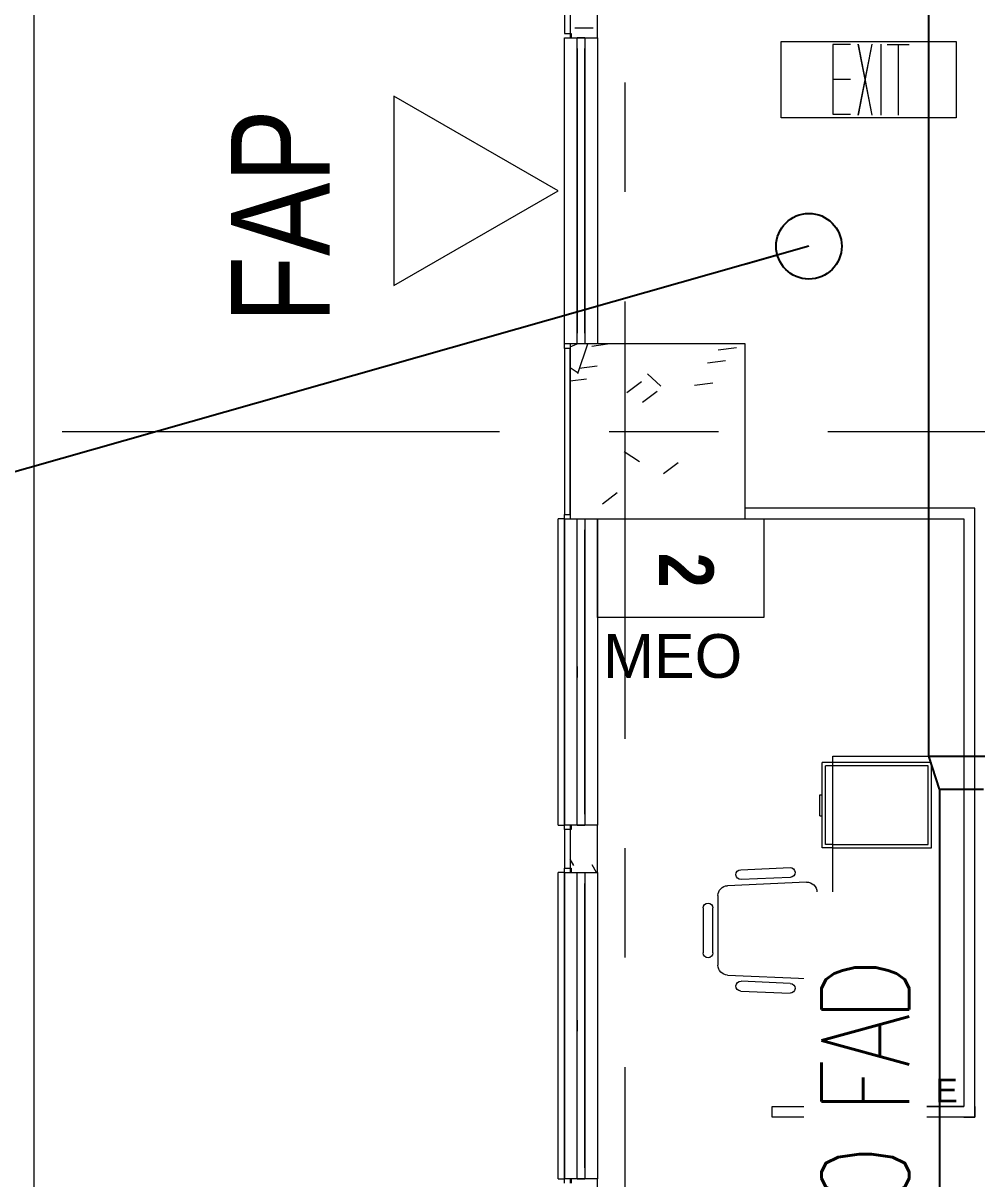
# Model space of a CAD drawing. Header units: millimetres. Extents: x 50620 to 404449, y -131543 to 97.
# Drawn here: x 346237 to 350596, y -103415 to -98131 of the extents above; entities that cross this region are included whole.
import ezdxf

# ---------------------------------------------------------------- set-up
doc = ezdxf.new("R2010")
doc.units = ezdxf.units.MM
doc.linetypes.add('IDA - Grid Line', pattern=[3500, 2000, -500, 500, -500])
for name, color, linetype, lineweight in [('1599_DB_A_BLK2_HQ_R21-2ND STOREY 20230517--$0$A-_DETA----_ED-1', 8, 'Continuous', 9), ('1599_DB_A_BLK2_HQ_R21-2ND STOREY 20230517--$0$A-_GENM----_M', 8, 'Continuous', 9), ('1599_DB_A_BLK2_HQ_R21-2ND STOREY 20230517--$0$A-_WIND----_E', 8, 'Continuous', 9), ('1599_DB_A_BLK2_HQ_R21-2ND STOREY 20230517--$0$E-_LIGT----_E', 8, 'Continuous', 9), ('1599_DB_A_BLK2_HQ_R21-2ND STOREY 20230517--$0$S-_COLN----_E', 8, 'Continuous', 9), ('1599_DB_A_BLK2_HQ_R21-3RD STOREY 230517$0$S-_COLN----_E', 8, 'Continuous', 0), ('A-_ANOT----_A-1', 8, 'Continuous', 0), ('A-_FLOR----_E', 8, 'Continuous', 9), ('A-_FURT----_E', 8, 'Continuous', 9), ('A-_WALL----_E', 8, 'Continuous', 9), ('A-_WALL----_E-1', 8, 'Continuous', 18), ('A-_WALL----_H-2', 8, 'Continuous', 9), ('A-_WALLPRTN_E', 8, 'Continuous', 9), ('A-_WIND----_E', 8, 'Continuous', 9), ('M-_ARCHI', 8, 'Continuous', 5), ('M-ACMV_FAD', 3, 'Continuous', 25), ('M-FA TEXT', 3, 'Continuous', 25), ('M_ACMV_ANNOTATION', 7, 'Continuous', 20), ('S-_COLN----_E', 8, 'Continuous', 5), ('S-_COLN----_E-1', 8, 'Continuous', 5), ('S-_COLN----_E-2', 8, 'Continuous', 5)]:
    doc.layers.add(name, color=color, linetype=linetype, lineweight=lineweight)
doc.layers.add('S-_ANOTGRID_E-1', color=9, linetype='IDA - Grid Line', lineweight=5, true_color=0x808080)
doc.styles.add('Arial', font='arial.ttf', dxfattribs={"width": 0.8, "height": 300})
doc.styles.add('Arial Narrow_B_4', font='ARIALNB.TTF', dxfattribs={"height": 500})
doc.styles.add('Arial_2', font='arial.ttf', dxfattribs={"width": 0.8, "height": 75})
doc.styles.add('Arial_3', font='arial.ttf', dxfattribs={"height": 500})
doc.styles.get("Standard").update_dxf_attribs({"font": 'arial.ttf'})
doc.dimstyles.get("Standard").update_dxf_attribs({"dimtxt": 200, "dimasz": 150, "dimexe": 0.18, "dimexo": 0.0625, "dimgap": 10, "dimtad": 1, "dimtih": 1, "dimtoh": 1, "dimdec": 0, "dimzin": 0, "dimdsep": 46, "dimtxsty": 'Standard', "dimcen": 0.09, "dimclrd": 256, "dimclre": 256, "dimclrt": 256, "dimadec": 0, "dimazin": 0, "dimtfac": 1, "dimtdec": 0, "dimtofl": 0, "dimtmove": 0, "dimatfit": 3, "dimfxl": 1, "dimtolj": 1, "dimtzin": 0, "dimarcsym": 1})

# ---------------------------------------------------------------- blocks, each defined once
blk = doc.blocks.new('IDA - Casement w Top Hung - 2 Panels - 1400L X 1800H - B2-AW01-3560558-BLK 2 2ND STOREY PLAN')
at = {"layer": 'A-_WIND----_E'}
for p, q in [((-700, 17.5), (700, 17.5)), ((-700, 17.5), (-700, -17.5)), ((-650, 17.5), (-615, 17.5)), ((-650, 17.5), (-25, 17.5)), ((-650, 17.5), (650, 17.5)), ((-650, 17.5), (650, 17.5)), ((-615, 17.5), (-35, 17.5)), ((-615, 17.5), (-60, 17.5)), ((-35, 17.5), (0, 17.5)), ((25, 17.5), (-24.9, 17.5)), ((0, 17.5), (35, 17.5)), ((25, 17.5), (650, 17.5)), ((35, 17.5), (615, 17.5)), ((60, 17.5), (615, 17.5)), ((615, 17.5), (650, 17.5)), ((700, 17.5), (700, -17.5)), ((700, -17.5), (-700, -17.5)), ((-615, -17.5), (-650, -17.5)), ((-25, -17.5), (-650, -17.5)), ((650, -17.5), (-650, -17.5)), ((-650, -17.5), (650, -17.5)), ((-35, -17.5), (-615, -17.5)), ((-60, -17.5), (-615, -17.5)), ((0, -17.5), (-35, -17.5)), ((25, -17.5), (-24.9, -17.5)), ((35, -17.5), (0, -17.5)), ((650, -17.5), (25, -17.5)), ((615, -17.5), (35, -17.5)), ((615, -17.5), (60, -17.5)), ((650, -17.5), (615, -17.5))]:
    blk.add_line(p, q, dxfattribs=at)
blk = doc.blocks.new('IDA - Casement w Top Hung - 2 Panels - 1400L X 1800H - B2-AW01-3560557-BLK 2 2ND STOREY PLAN')
at = {"layer": 'A-_WIND----_E'}
for p, q in [((-700, 17.5), (700, 17.5)), ((-700, 17.5), (-700, -17.5)), ((-615, 17.5), (-650, 17.5)), ((-650, 17.5), (-25, 17.5)), ((-650, 17.5), (650, 17.5)), ((650, 17.5), (-650, 17.5)), ((-35, 17.5), (-615, 17.5)), ((-615, 17.5), (-60, 17.5)), ((0, 17.5), (-35, 17.5)), ((-24.9, 17.5), (25, 17.5)), ((35, 17.5), (0, 17.5)), ((25, 17.5), (650, 17.5)), ((615, 17.5), (35, 17.5)), ((60, 17.5), (615, 17.5)), ((650, 17.5), (615, 17.5)), ((700, 17.5), (700, -17.5)), ((700, -17.5), (-700, -17.5)), ((-650, -17.5), (-615, -17.5)), ((-25, -17.5), (-650, -17.5)), ((650, -17.5), (-650, -17.5)), ((650, -17.5), (-650, -17.5)), ((-615, -17.5), (-35, -17.5)), ((-60, -17.5), (-615, -17.5)), ((-35, -17.5), (0, -17.5)), ((-24.9, -17.5), (25, -17.5)), ((0, -17.5), (35, -17.5)), ((650, -17.5), (25, -17.5)), ((35, -17.5), (615, -17.5)), ((615, -17.5), (60, -17.5)), ((615, -17.5), (650, -17.5))]:
    blk.add_line(p, q, dxfattribs=at)
blk = doc.blocks.new('1599_DB_A_BLK2_HQ_R21-2ND STOREY 20230517--$0$IDA - Exit Sign - IDA - Exit Sign - One Side-2587573-LINKVIEW_BLK2_2ND STOREY')
at = {"layer": '1599_DB_A_BLK2_HQ_R21-2ND STOREY 20230517--$0$A-_DETA----_ED-1', "color": 8}
for p, q in [((-163.9, -115.1), (-163.9, -432.5)), ((-83.9, -115.1), (-163.9, -115.1)), ((-48.9, -112.8), (14, -437.8)), ((14, -112.8), (-48.9, -437.8)), ((55.1, -112.8), (55.1, -437.8)), ((185.1, -115.3), (85.1, -115.3)), ((135.1, -115.3), (135.1, -437.8)), ((-83.9, -275), (-163.9, -275)), ((-163.9, -432.5), (-83.9, -432.5))]:
    blk.add_line(p, q, dxfattribs=at)
at = {"layer": '1599_DB_A_BLK2_HQ_R21-2ND STOREY 20230517--$0$E-_LIGT----_E', "color": 8}
for p, q in [((-400, -450), (-400, -100)), ((-400, -100), (400, -100)), ((400, -100), (400, -450)), ((400, -450), (-400, -450))]:
    blk.add_line(p, q, dxfattribs=at)
blk = doc.blocks.new('1599_DB_A_BLK2_HQ_R21-2ND STOREY 20230517--$0$Wall Motif - Type 1-2673879-LINKVIEW_BLK2_2ND STOREY')
at = {"layer": '1599_DB_A_BLK2_HQ_R21-2ND STOREY 20230517--$0$A-_GENM----_M'}
for p, q in [((-575, 105), (825, 105)), ((-575, 105), (-575, 75)), ((825, 75), (-575, 75)), ((825, 75), (825, 105))]:
    blk.add_line(p, q, dxfattribs=at)
blk = doc.blocks.new('1599_DB_A_BLK2_HQ_R21-2ND STOREY 20230517--$0$IDA - Casement w Top Hung - 2 Panels - 1400L X 1800H - B2-AW01-3560558-LINKVIEW_BLK2_2ND STOREY')
at = {"layer": '1599_DB_A_BLK2_HQ_R21-2ND STOREY 20230517--$0$A-_WIND----_E'}
for p, q in [((-700, 17.5), (700, 17.5)), ((-700, 17.5), (-700, -17.5)), ((700, 17.5), (700, -17.5)), ((700, -17.5), (-700, -17.5))]:
    blk.add_line(p, q, dxfattribs=at)
blk = doc.blocks.new('1599_DB_A_BLK2_HQ_R21-3RD STOREY 230517$0$training chair')
at = {"color": 0, "linetype": 'ByBlock', "lineweight": -2}
for p, q in [((14192.4, -28958.3), (14418.2, -28948.4)), ((14419.2, -28993.3), (14194.4, -29003.3)), ((14131.7, -29031.5), (14493.7, -29015.4)), ((14088.7, -29395.3), (14088.7, -29076.4)), ((14540.7, -29060.4), (14540.7, -29411.3)), ((14020.7, -29338.4), (14020.7, -29133.4)), ((14065.7, -29133.4), (14065.7, -29338.4)), ((14493.7, -29456.3), (14131.7, -29440.3)), ((14419.2, -29478.4), (14194.4, -29468.4)), ((14192.4, -29513.4), (14418.2, -29523.4))]:
    blk.add_line(p, q, dxfattribs=at)
for centre, radius, start, end in [((14418.2, -28970.9), 22.5, 272.5326, 90), ((14193.4, -28980.8), 22.5, 92.5326, 272.5326), ((14133.7, -29076.4), 45, 92.5326, 180), ((14495.7, -29060.4), 45, 0, 92.5326), ((14043.2, -29133.4), 22.5, 0, 180), ((14043.2, -29338.4), 22.5, 180, 0), ((14133.7, -29395.3), 45, 180, 267.4674), ((14495.7, -29411.3), 45, 267.4674, 360), ((14193.4, -29490.9), 22.5, 87.4674, 267.4674), ((14418.2, -29500.9), 22.5, 270, 87.4674)]:
    blk.add_arc(centre, radius, start, end, dxfattribs=at)
blk = doc.blocks.new('ARCHI 2ND_2024 09 11')
at = {"layer": '1599_DB_A_BLK2_HQ_R21-2ND STOREY 20230517--$0$S-_COLN----_E', "lineweight": 5}
h = blk.add_hatch(dxfattribs=at)
h.set_pattern_fill('FP_1', color=8, style=0, pattern_type=2)
h.set_pattern_definition([(50, (-28420.7, -3975.3), (1821.84, -159.39), [190.5, -2095.5]), (355, (-28420.7, -3975.3), (-352.43, 1910.567), [152.4, -1676.4]), (100.451, (-28268.9, -3988.6), (1469.426, 1751.166), [161.9, -1780.9]), (46.184, (-28420.7, -3467.3), (2710.79, -420.43), [285.75, -3143.25]), (96.636, (-28194.8, -3502.4), (2374.03, 2474.28), [242.85, -2671.35]), (351.184, (-28420.7, -3467.3), (2374.05, 2474.25), [228.6, -2514.6]), (21, (-28166.7, -3594.3), (1516.143, -1022.652), [190.5, -2095.5]), (326, (-28166.7, -3594.3), (618.02, 1841.88), [152.4, -1676.4]), (71.451, (-28040.4, -3679.6), (2134.17, 819.212), [161.9, -1780.9]), (37.5, (-28420.7, -3975.34), (30.886, 845.5504), [83.82, -1572.26, 83.82, -1617.98, -1682.75]), (37.5, (-28420.7, -3975.34), (30.886, 845.5504), [-3357.88, 83.82, -1598.93]), (7.5, (-28420.7, -3975.3), (668.197, 1001.806), [83.82, -886.46, 83.82, -1534.16, -641.35]), (7.5, (-28420.7, -3975.3), (668.197, 1001.806), [-2588.26, 83.82, -557.53]), (327.5, (-28987.1, -3975.34), (1355.909, -57.2896), [83.82, -551.18, 83.82, -1897.38, -2628.9]), (327.5, (-28987.1, -3975.34), (1355.909, -57.2896), [-2616.2, 83.82, -2545.08]), (317.5, (-29241.1, -3975.3), (1481.293, 254.266), [83.82, -741.68, 83.82, -1231.9, -1866.9]), (317.5, (-29241.1, -3975.3), (1481.293, 254.266), [-2141.22, 83.82, -1783.08])])
h.paths.add_polyline_path([(-36250, -72400), (-35450, -72400), (-35450, -71600), (-36250, -71600), (-36250, -72380)], flags=0)
h = blk.add_hatch(dxfattribs=at)
h.set_pattern_fill('FP_3', color=8, style=0, pattern_type=2)
h.set_pattern_definition([(6e-11, (-28420.7, -3975.34), (1016, 254), [83.82, -678.18, 83.82, -678.18, -4064]), (6e-11, (-28420.7, -3975.34), (1016, 254), [-1524, 83.82, -1440.18, 83.82, -678.18, -1778]), (6e-11, (-28420.7, -3975.34), (1016, 254), [-3810, 83.82, -424.18, 83.82, -1186.18]), (120, (-28039.7, -3848.34), (-727.97045, 752.8818), [83.82, -678.18, 83.82, -678.18, -4064]), (120, (-28039.7, -3848.34), (-727.97045, 752.8818), [-1524, 83.82, -1440.18, 83.82, -678.18, -1778]), (120, (-28039.7, -3848.34), (-727.97045, 752.8818), [-3810, 83.82, -424.18, 83.82, -1186.18]), (240, (-27912.7, -3340.34), (-288.02955, -1006.8818), [83.82, -678.18, 83.82, -678.18, -4064]), (240, (-27912.7, -3340.34), (-288.02955, -1006.8818), [-1524, 83.82, -1440.18, 83.82, -678.18, -1778]), (240, (-27912.7, -3340.34), (-288.02955, -1006.8818), [-3810, 83.82, -424.18, 83.82, -1186.18])])
h.paths.add_polyline_path([(-36217.7, -74016.7), (-36125, -74016.7), (-36125, -73800), (-36245, -73800), (-36245, -73820), (-36250, -73820), (-36250, -73996.7), (-36245, -73996.7), (-36245, -74016.7), (-36234.8, -74016.7)], flags=0)
at = {"layer": 'A-_WALL----_H-2', "lineweight": 5}
h = blk.add_hatch(dxfattribs=at)
h.set_pattern_fill('FP_3', color=256, style=0, pattern_type=2)
h.set_pattern_definition([(360, (102886.37, 38752.37), (1016, 254), [83.82, -678.18, 83.82, -678.18, -4064]), (360, (102886.37, 38752.37), (1016, 254), [-1524, 83.82, -1440.18, 83.82, -678.18, -1778]), (360, (102886.37, 38752.37), (1016, 254), [-3810, 83.82, -424.18, 83.82, -1186.18]), (120, (103267.37, 38879.37), (-727.97045, 752.8818), [83.82, -678.18, 83.82, -678.18, -4064]), (120, (103267.37, 38879.37), (-727.97045, 752.8818), [-1524, 83.82, -1440.18, 83.82, -678.18, -1778]), (120, (103267.37, 38879.37), (-727.97045, 752.8818), [-3810, 83.82, -424.18, 83.82, -1186.18]), (240, (103394.37, 39387.37), (-288.02955, -1006.8818), [83.82, -678.18, 83.82, -678.18, -4064]), (240, (103394.37, 39387.37), (-288.02955, -1006.8818), [-1524, 83.82, -1440.18, 83.82, -678.18, -1778]), (240, (103394.37, 39387.37), (-288.02955, -1006.8818), [-3810, 83.82, -424.18, 83.82, -1186.18])])
h.paths.add_polyline_path([(-36125, -77250), (-36125, -77033.3), (-36245, -77034.1), (-36245, -77053.3), (-36250, -77053.3), (-36250, -77230), (-36245, -77230.7), (-36245, -77250), (-36182.7, -77250)])
h.paths.add_polyline_path([(-36217.5, -75633.3), (-36125, -75633.3), (-36125, -75416.7), (-36245, -75418), (-36245, -75436.7), (-36250, -75436.7), (-36250, -75613.3), (-36245, -75614.6), (-36245, -75633.3), (-36217.7, -75633.3)])
h.paths.add_polyline_path([(-36245, -74016.7), (-36125, -74016.7), (-36125, -73800), (-36245, -73801.9), (-36245, -73820), (-36250, -73820), (-36250, -73996.7), (-36245, -73998.5)])
h.paths.add_polyline_path([(-36245, -70200), (-36125, -70200), (-36125, -69933.3), (-36245, -69933.3), (-36245, -69953.3), (-36250, -69953.3), (-36250, -70180), (-36245, -70180), (-36245, -70194.9)])
h.paths.add_polyline_path([(-36217.7, -68533.3), (-36125, -68533.3), (-36125, -68266.7), (-36245, -68266.7), (-36245, -68286.7), (-36250, -68286.7), (-36250, -68513.3), (-36245, -68513.3), (-36245, -68533.3)])
h.paths.add_polyline_path([(-36182.7, -66866.7), (-36125, -66866.7), (-36125, -66600), (-36245, -66600), (-36245, -66620), (-36250, -66620.8), (-36250, -66846.7), (-36245, -66846.7), (-36245, -66866.7), (-36217.5, -66866.7)])
h.paths.add_polyline_path([(-36245, -63000), (-36125, -63000), (-36125, -62733.3), (-36245, -62733.3), (-36245, -62753.3), (-36250, -62754.2), (-36250, -62980), (-36245, -62980), (-36245, -62999.3)])
h.paths.add_polyline_path([(-36182.7, -61333.3), (-36125, -61333.3), (-36125, -61066.7), (-36245, -61066.7), (-36245, -61086.7), (-36250, -61087.5), (-36250, -61313.3), (-36245, -61313.3), (-36245, -61333.3), (-36217.5, -61333.3)])
h.paths.add_polyline_path([(-36245, -59666.7), (-36125, -59666.7), (-36125, -59400), (-36245, -59400.5), (-36245, -59420), (-36250, -59420.8), (-36250, -59646.7), (-36245, -59647.1)])
at = {"layer": 'S-_COLN----_E-2', "lineweight": 5}
h = blk.add_hatch(dxfattribs=at)
h.set_pattern_fill('FP_40', color=256, style=0, pattern_type=2)
h.set_pattern_definition([(50, (102886.4, 38752.4), (1821.841, -159.39), [190.5, -2095.5]), (355, (102886.4, 38752.4), (-352.428, 1910.567), [152.4, -1676.4]), (100.451, (103038.2, 38739.1), (1469.426, 1751.166), [161.9, -1780.901]), (46.184, (102886.4, 39260.4), (2710.79, -420.428), [285.75, -3143.25]), (96.636, (103112.3, 39225.3), (2374.026, 2474.276), [242.85, -2671.35]), (351.184, (102886.4, 39260.4), (2374.05, 2474.253), [228.6, -2514.6]), (21, (103140.4, 39133.4), (1516.143, -1022.652), [190.5, -2095.5]), (326, (103140.4, 39133.4), (618.02, 1841.88), [152.4, -1676.4]), (71.451, (103266.7, 39048.2), (2134.171, 819.212), [161.9, -1780.901]), (37.5, (102886.4, 38752.4), (30.886, 845.5504), [83.82, -1572.26, 83.82, -1617.98, -1682.75]), (37.5, (102886.4, 38752.4), (30.886, 845.5504), [-3357.88, 83.82, -1598.93]), (7.5, (102886.4, 38752.4), (668.1966, 1001.8057), [83.82, -886.46, 83.82, -1534.16, -641.35]), (7.5, (102886.4, 38752.4), (668.1966, 1001.8057), [-2588.26, 83.82, -557.53]), (327.5, (102319.95, 38752.4), (1355.9093, -57.2896), [83.82, -551.18, 83.82, -1897.38, -2628.9]), (327.5, (102319.95, 38752.4), (1355.9093, -57.2896), [-2616.2, 83.82, -2545.08]), (317.5, (102066, 38752.4), (1481.293, 254.266), [83.82, -741.68, 83.82, -1231.9, -1866.9]), (317.5, (102066, 38752.4), (1481.293, 254.266), [-2141.22, 83.82, -1783.08])])
h.paths.add_polyline_path([(-35450, -72400), (-35450, -71600), (-36250, -71600), (-36250, -72400), (-36125, -72400)])
at = {"color": 8, "lineweight": 5}
for p, q in [((-35098.5, -73903.4), (-35098.5, -73513.4)), ((-35098.5, -73903.4), (-35098.5, -73513.4)), ((-34599.1, -73513.4), (-35098.5, -73513.4)), ((-35083.5, -73888.4), (-35083.5, -73528.4)), ((-34614.1, -73528.4), (-35083.5, -73528.4)), ((-34614.1, -73888.4), (-34614.1, -73528.4)), ((-34599.1, -73903.4), (-34599.1, -73513.4)), ((-35109.5, -73660.4), (-35098.5, -73660.4)), ((-35109.5, -73756.3), (-35109.5, -73660.4)), ((-35109.5, -73756.3), (-35098.5, -73756.3)), ((-35048.6, -73903.4), (-35098.5, -73903.4)), ((-35048.6, -73888.4), (-35083.5, -73888.4)), ((-35048.6, -73888.4), (-34614.1, -73888.4)), ((-35048.6, -73903.4), (-34599.1, -73903.4)), ((-35326.1, -75135), (-35326.1, -75085)), ((-35326.1, -75085), (-34450, -75085)), ((-34400, -75085), (-34400, -75135)), ((-34400, -75135), (-35326.1, -75135)), ((-34450, -75135), (-34400, -75135))]:
    blk.add_line(p, q, dxfattribs=at)
at = {"layer": '1599_DB_A_BLK2_HQ_R21-2ND STOREY 20230517--$0$A-_DETA----_ED-1', "color": 8, "lineweight": 5}
for p, q in [((-35049.3, -70231.7), (-35049.3, -70549.2)), ((-34969.3, -70231.7), (-35049.3, -70231.7)), ((-34934.3, -70229.4), (-34871.4, -70554.4)), ((-34871.4, -70229.4), (-34934.3, -70554.4)), ((-34830.4, -70229.4), (-34830.4, -70554.4)), ((-34700.4, -70232), (-34800.4, -70232)), ((-34750.4, -70232), (-34750.4, -70554.4)), ((-34969.3, -70391.7), (-35049.3, -70391.7)), ((-35049.3, -70549.2), (-34969.3, -70549.2))]:
    blk.add_line(p, q, dxfattribs=at)
at = {"layer": '1599_DB_A_BLK2_HQ_R21-2ND STOREY 20230517--$0$A-_GENM----_M', "color": 8, "lineweight": 5}
for p, q in [((-36305, -73800), (-36305, -72400)), ((-36275, -72400), (-36305, -72400)), ((-36275, -72400), (-36275, -73800)), ((-36305, -73800), (-36275, -73800)), ((-36305, -75416.7), (-36305, -74016.7)), ((-36275, -74016.7), (-36305, -74016.7)), ((-36275, -74016.7), (-36275, -75416.7)), ((-36305, -75416.7), (-36275, -75416.7))]:
    blk.add_line(p, q, dxfattribs=at)
at = {"layer": '1599_DB_A_BLK2_HQ_R21-2ND STOREY 20230517--$0$A-_WIND----_E', "color": 8, "lineweight": 5}
for p, q in [((-36217.7, -72400), (-36182.7, -72400)), ((-36217.7, -73800), (-36217.7, -72400)), ((-36182.7, -72400), (-36182.7, -73800)), ((-36217.7, -73800), (-36182.7, -73800)), ((-36217.7, -74016.7), (-36182.7, -74016.7)), ((-36217.7, -75416.7), (-36217.7, -74016.7)), ((-36182.7, -74016.7), (-36182.7, -75416.7)), ((-36217.7, -75416.7), (-36182.7, -75416.7))]:
    blk.add_line(p, q, dxfattribs=at)
at = {"layer": '1599_DB_A_BLK2_HQ_R21-2ND STOREY 20230517--$0$E-_LIGT----_E', "color": 8, "lineweight": 5}
for p, q in [((-35285.5, -70566.7), (-35285.5, -70216.7)), ((-35285.5, -70216.7), (-34485.5, -70216.7)), ((-34485.5, -70216.7), (-34485.5, -70566.7)), ((-34485.5, -70566.7), (-35285.5, -70566.7))]:
    blk.add_line(p, q, dxfattribs=at)
at = {"layer": '1599_DB_A_BLK2_HQ_R21-2ND STOREY 20230517--$0$S-_COLN----_E', "color": 8, "lineweight": 5}
for p, q in [((-36125, -70200), (-36125, -69933.3)), ((-36125, -70200), (-36125, -69933.3)), ((-36275, -69953.3), (-36275, -70180)), ((-36275, -69953.3), (-36275, -70180)), ((-36250, -69953.3), (-36250, -70180)), ((-36250, -69953.3), (-36250, -70180)), ((-36275, -71620), (-36275, -71600)), ((-35450, -71600), (-36275, -71600)), ((-36275, -71620), (-36275, -71600)), ((-35450, -71600), (-36275, -71600)), ((-36250, -71620), (-36275, -71620)), ((-36275, -71620), (-36275, -72380)), ((-36250, -71620), (-36275, -71620)), ((-36275, -71620), (-36275, -72380)), ((-36250, -71600), (-36250, -71620)), ((-36250, -71600), (-36250, -71620)), ((-36250, -72380), (-36250, -71620)), ((-36250, -71620), (-36250, -72380)), ((-36250, -72380), (-36250, -71620)), ((-36250, -71620), (-36250, -72380)), ((-35450, -72400), (-35450, -71600)), ((-35450, -72400), (-35450, -71600)), ((-36275, -72380), (-36250, -72380)), ((-36275, -72400), (-36275, -72380)), ((-36275, -72380), (-36250, -72380)), ((-36275, -72400), (-36275, -72380)), ((-36250, -72380), (-36250, -72400)), ((-36250, -72380), (-36250, -72400)), ((-36275, -73800), (-36275, -72400)), ((-36275, -72400), (-36250, -72400)), ((-36275, -73800), (-36275, -72400)), ((-36275, -72400), (-36250, -72400)), ((-36250, -72400), (-36217.7, -72400)), ((-36250, -72400), (-36217.7, -72400)), ((-36182.7, -72400), (-35450, -72400)), ((-36182.7, -72400), (-35450, -72400)), ((-36125, -72400), (-36125, -73800)), ((-36125, -72400), (-36125, -73800)), ((-36245, -73800), (-36275, -73800)), ((-36275, -73820), (-36275, -73800)), ((-36245, -73800), (-36275, -73800)), ((-36275, -73820), (-36275, -73800)), ((-36250, -73800), (-36250, -73820)), ((-36250, -73800), (-36250, -73820)), ((-36245, -73800), (-36245, -73820)), ((-36217.7, -73800), (-36245, -73800)), ((-36245, -73800), (-36245, -73820)), ((-36217.7, -73800), (-36245, -73800)), ((-36125, -73800), (-36182.7, -73800)), ((-36125, -73800), (-36182.7, -73800)), ((-36125, -74016.7), (-36125, -73800)), ((-36125, -74016.7), (-36125, -73800)), ((-36275, -73820), (-36275, -73996.7)), ((-36245, -73820), (-36275, -73820)), ((-36275, -73820), (-36275, -73996.7)), ((-36245, -73820), (-36275, -73820)), ((-36250, -73820), (-36250, -73996.7)), ((-36250, -73820), (-36250, -73996.7)), ((-36275, -73996.7), (-36245, -73996.7)), ((-36275, -74016.7), (-36275, -73996.7)), ((-36275, -73996.7), (-36245, -73996.7)), ((-36275, -74016.7), (-36275, -73996.7)), ((-36275, -75416.7), (-36275, -74016.7)), ((-36275, -74016.7), (-36245, -74016.7)), ((-36275, -75416.7), (-36275, -74016.7)), ((-36275, -74016.7), (-36245, -74016.7)), ((-36250, -73996.7), (-36250, -74016.7)), ((-36250, -73996.7), (-36250, -74016.7)), ((-36245, -73996.7), (-36245, -74016.7)), ((-36245, -73996.7), (-36245, -74016.7)), ((-36245, -74016.7), (-36217.7, -74016.7)), ((-36245, -74016.7), (-36217.7, -74016.7)), ((-36182.7, -74016.7), (-36125, -74016.7)), ((-36182.7, -74016.7), (-36125, -74016.7)), ((-36125, -74016.7), (-36125, -75416.7)), ((-36125, -74016.7), (-36125, -75416.7)), ((-36245, -75416.7), (-36275, -75416.7)), ((-36275, -75436.7), (-36275, -75416.7)), ((-36245, -75416.7), (-36275, -75416.7)), ((-36275, -75436.7), (-36275, -75416.7)), ((-36250, -75416.7), (-36250, -75436.7)), ((-36250, -75416.7), (-36250, -75436.7)), ((-36245, -75416.7), (-36245, -75436.7)), ((-36217.7, -75416.7), (-36245, -75416.7)), ((-36245, -75416.7), (-36245, -75436.7)), ((-36217.7, -75416.7), (-36245, -75416.7)), ((-36125, -75416.7), (-36182.7, -75416.7)), ((-36125, -75416.7), (-36182.7, -75416.7)), ((-36125, -75633.3), (-36125, -75416.7))]:
    blk.add_line(p, q, dxfattribs=at)
at = {"layer": '1599_DB_A_BLK2_HQ_R21-2ND STOREY 20230517--$0$S-_COLN----_E', "color": 8, "linetype": 'Continuous', "lineweight": 5}
for p, q in [((-35573.3, -71627), (-35490.2, -71616.1)), ((-36209.2, -71710.7), (-36126.1, -71699.8)), ((-36003.5, -72092.2), (-35932.8, -72137.3)), ((-36102.1, -72330.1), (-36035.6, -72279.1)), ((-36233.8, -73983.8), (-36250, -73955.7))]:
    blk.add_line(p, q, dxfattribs=at)
at = {"layer": '1599_DB_A_BLK2_HQ_R21-3RD STOREY 230517$0$S-_COLN----_E', "color": 8, "lineweight": 5}
blk.add_lwpolyline([(-35050, -73485), (-34450, -73485), (-34450, -75085), (-35050, -75085), (-35050, -74485), (-35050, -74485)], close=True, dxfattribs=at)
at = {"layer": 'A-_ANOT----_A-1', "lineweight": 5}
for p, q in [((-36305, -70900), (-37055, -70467)), ((-37055, -70467), (-37055, -71333)), ((-37055, -71333), (-36305, -70900))]:
    blk.add_line(p, q, dxfattribs=at)
at = {"layer": 'A-_FLOR----_E', "lineweight": 5}
for p, q in [((-36250, -69953.3), (-36250, -70180)), ((-36250, -70180), (-36250, -70200)), ((-36250, -71600), (-36250, -72400)), ((-36250, -73800), (-36250, -73820)), ((-36250, -73820), (-36250, -73996.7)), ((-36250, -73996.7), (-36250, -74016.7)), ((-36250, -75416.7), (-36250, -75436.7))]:
    blk.add_line(p, q, dxfattribs=at)
at = {"layer": 'A-_FLOR----_E', "color": 8, "lineweight": 5}
for p, q in [((-36250, -69953.3), (-36250, -70180)), ((-36250, -70180), (-36250, -70200)), ((-36250, -71600), (-36250, -72400)), ((-36250, -73800), (-36250, -73820)), ((-36250, -73820), (-36250, -73996.7)), ((-36250, -73996.7), (-36250, -74016.7)), ((-36250, -75416.7), (-36250, -75436.7))]:
    blk.add_line(p, q, dxfattribs=at)
at = {"layer": 'A-_FURT----_E', "color": 8, "lineweight": 5}
blk.add_lwpolyline([(-36124.8, -72850), (-36124.8, -72400), (-35364.8, -72400), (-35364.8, -72850)], close=True, dxfattribs=at)
at = {"layer": 'A-_WALL----_E', "color": 8, "lineweight": 5}
for p, q in [((-38700, -79107.4), (-38700, -64226.7)), ((-36250, -69953.3), (-36250, -70180)), ((-36275, -70200), (-36245, -70200)), ((-36275, -71600), (-36275, -70200)), ((-36245, -70200), (-36125, -70200)), ((-36125, -70200), (-36125, -71600)), ((-36125, -71600), (-36275, -71600)), ((-36250, -72380), (-36250, -71620)), ((-36275, -72400), (-36125, -72400)), ((-36275, -73800), (-36275, -72400)), ((-36125, -72400), (-36125, -73800)), ((-36245, -73800), (-36275, -73800)), ((-36125, -73800), (-36245, -73800)), ((-36250, -73820), (-36250, -73996.7)), ((-36275, -74016.7), (-36245, -74016.7)), ((-36275, -75416.7), (-36275, -74016.7)), ((-36245, -74016.7), (-36125, -74016.7)), ((-36125, -74016.7), (-36125, -75416.7)), ((-36245, -75416.7), (-36275, -75416.7)), ((-36125, -75416.7), (-36245, -75416.7))]:
    blk.add_line(p, q, dxfattribs=at)
at = {"layer": 'A-_WALL----_E', "lineweight": 5}
for p, q in [((-36250, -69953.3), (-36250, -70180)), ((-36275, -70200), (-36245, -70200)), ((-36275, -71600), (-36275, -70200)), ((-36245, -70200), (-36125, -70200)), ((-36125, -70200), (-36125, -71600)), ((-36125, -71600), (-36275, -71600)), ((-36250, -72380), (-36250, -71620)), ((-36275, -72400), (-36125, -72400)), ((-36275, -73800), (-36275, -72400)), ((-36125, -72400), (-36125, -73800)), ((-36245, -73800), (-36275, -73800)), ((-36125, -73800), (-36245, -73800)), ((-36250, -73820), (-36250, -73996.7)), ((-36275, -74016.7), (-36245, -74016.7)), ((-36275, -75416.7), (-36275, -74016.7)), ((-36245, -74016.7), (-36125, -74016.7)), ((-36125, -74016.7), (-36125, -75416.7)), ((-36245, -75416.7), (-36275, -75416.7)), ((-36125, -75416.7), (-36245, -75416.7))]:
    blk.add_line(p, q, dxfattribs=at)
at = {"layer": 'A-_WALL----_E-1', "lineweight": 5}
for p, q in [((-36125, -70200), (-36125, -69933.3)), ((-36275, -69953.3), (-36275, -70180)), ((-36275, -70180), (-36245, -70180)), ((-36245, -70180), (-36245, -70200)), ((-36245, -70200), (-36125, -70200)), ((-36275, -71620), (-36275, -72380)), ((-36250, -71620), (-36275, -71620)), ((-36275, -72380), (-36250, -72380)), ((-36125, -73800), (-36245, -73800)), ((-36245, -73800), (-36245, -73820)), ((-36125, -74016.7), (-36125, -73800)), ((-36245, -73820), (-36275, -73820)), ((-36275, -73820), (-36275, -73996.7)), ((-36275, -73996.7), (-36245, -73996.7)), ((-36245, -73996.7), (-36245, -74016.7)), ((-36245, -74016.7), (-36125, -74016.7)), ((-36125, -75416.7), (-36245, -75416.7)), ((-36245, -75416.7), (-36245, -75436.7)), ((-36125, -75633.3), (-36125, -75416.7))]:
    blk.add_line(p, q, dxfattribs=at)
at = {"layer": 'A-_WALL----_E-1', "color": 8, "lineweight": 5}
for p, q in [((-36125, -70200), (-36125, -69933.3)), ((-36275, -69953.3), (-36275, -70180)), ((-36275, -70180), (-36245, -70180)), ((-36245, -70180), (-36245, -70200)), ((-36245, -70200), (-36125, -70200)), ((-36275, -71620), (-36275, -72380)), ((-36250, -71620), (-36275, -71620)), ((-36275, -72380), (-36250, -72380)), ((-36125, -73800), (-36245, -73800)), ((-36245, -73800), (-36245, -73820)), ((-36125, -74016.7), (-36125, -73800)), ((-36245, -73820), (-36275, -73820)), ((-36275, -73820), (-36275, -73996.7)), ((-36275, -73996.7), (-36245, -73996.7)), ((-36245, -73996.7), (-36245, -74016.7)), ((-36245, -74016.7), (-36125, -74016.7)), ((-36125, -75416.7), (-36245, -75416.7)), ((-36245, -75416.7), (-36245, -75436.7)), ((-36125, -75633.3), (-36125, -75416.7))]:
    blk.add_line(p, q, dxfattribs=at)
at = {"layer": 'A-_WALLPRTN_E', "color": 8, "lineweight": 5}
for p, q in [((-34400, -72350), (-35450, -72350)), ((-34400, -75135), (-34400, -72350)), ((-35450, -72400), (-34450, -72400)), ((-34450, -72400), (-34450, -75085))]:
    blk.add_line(p, q, dxfattribs=at)
at = {"layer": 'A-_WIND----_E', "color": 8, "lineweight": 5}
for p, q in [((-36182.7, -70200), (-36217.7, -70200)), ((-36217.7, -71600), (-36217.7, -70200)), ((-36182.7, -70200), (-36182.7, -71600)), ((-36217.7, -70250), (-36217.7, -70285)), ((-36217.7, -70875), (-36217.7, -70250)), ((-36217.7, -71550), (-36217.7, -70250)), ((-36217.7, -71550), (-36217.7, -70250)), ((-36182.7, -70285), (-36182.7, -70250)), ((-36182.7, -70250), (-36182.7, -70875)), ((-36182.7, -70250), (-36182.7, -71550)), ((-36182.7, -71550), (-36182.7, -70250)), ((-36217.7, -70285), (-36217.7, -70865)), ((-36217.7, -70840), (-36217.7, -70285)), ((-36182.7, -70865), (-36182.7, -70285)), ((-36182.7, -70285), (-36182.7, -70840)), ((-36217.7, -70865), (-36217.7, -70900)), ((-36217.7, -70875.1), (-36217.7, -70925)), ((-36217.7, -70900), (-36217.7, -70935)), ((-36182.7, -70900), (-36182.7, -70865)), ((-36182.7, -70875.1), (-36182.7, -70925)), ((-36182.7, -70935), (-36182.7, -70900)), ((-36217.7, -71550), (-36217.7, -70925)), ((-36217.7, -70935), (-36217.7, -71515)), ((-36182.7, -70925), (-36182.7, -71550)), ((-36182.7, -71515), (-36182.7, -70935)), ((-36217.7, -71515), (-36217.7, -70960)), ((-36182.7, -70960), (-36182.7, -71515)), ((-36217.7, -71515), (-36217.7, -71550)), ((-36182.7, -71550), (-36182.7, -71515)), ((-36182.7, -71600), (-36217.7, -71600)), ((-36217.7, -72400), (-36182.7, -72400)), ((-36217.7, -73800), (-36217.7, -72400)), ((-36182.7, -72400), (-36182.7, -73800)), ((-36217.7, -72485), (-36217.7, -72450)), ((-36217.7, -73075), (-36217.7, -72450)), ((-36217.7, -73750), (-36217.7, -72450)), ((-36217.7, -73750), (-36217.7, -72450)), ((-36217.7, -73065), (-36217.7, -72485)), ((-36217.7, -73040), (-36217.7, -72485)), ((-36182.7, -72450), (-36182.7, -72485)), ((-36182.7, -72450), (-36182.7, -73075)), ((-36182.7, -72450), (-36182.7, -73750)), ((-36182.7, -73750), (-36182.7, -72450)), ((-36182.7, -72485), (-36182.7, -73065)), ((-36182.7, -72485), (-36182.7, -73040)), ((-36217.7, -73100), (-36217.7, -73065)), ((-36182.7, -73065), (-36182.7, -73100)), ((-36217.7, -73075), (-36217.7, -73124.9)), ((-36217.7, -73135), (-36217.7, -73100)), ((-36182.7, -73075), (-36182.7, -73124.9)), ((-36182.7, -73100), (-36182.7, -73135)), ((-36217.7, -73750), (-36217.7, -73125)), ((-36217.7, -73715), (-36217.7, -73135)), ((-36217.7, -73715), (-36217.7, -73160)), ((-36182.7, -73125), (-36182.7, -73750)), ((-36182.7, -73135), (-36182.7, -73715)), ((-36182.7, -73160), (-36182.7, -73715)), ((-36217.7, -73750), (-36217.7, -73715)), ((-36182.7, -73715), (-36182.7, -73750)), ((-36217.7, -73800), (-36182.7, -73800)), ((-36217.7, -74016.7), (-36182.7, -74016.7)), ((-36217.7, -75416.7), (-36217.7, -74016.7)), ((-36182.7, -74016.7), (-36182.7, -75416.7)), ((-36217.7, -74101.7), (-36217.7, -74066.7)), ((-36217.7, -74691.7), (-36217.7, -74066.7)), ((-36217.7, -75366.7), (-36217.7, -74066.7)), ((-36217.7, -75366.7), (-36217.7, -74066.7)), ((-36182.7, -74066.7), (-36182.7, -74101.7)), ((-36182.7, -74066.7), (-36182.7, -74691.7)), ((-36182.7, -74066.7), (-36182.7, -75366.7)), ((-36182.7, -75366.7), (-36182.7, -74066.7)), ((-36217.7, -74681.7), (-36217.7, -74101.7)), ((-36217.7, -74656.7), (-36217.7, -74101.7)), ((-36182.7, -74101.7), (-36182.7, -74681.7)), ((-36182.7, -74101.7), (-36182.7, -74656.7)), ((-36217.7, -74716.7), (-36217.7, -74681.7)), ((-36217.7, -74691.7), (-36217.7, -74741.6)), ((-36182.7, -74681.7), (-36182.7, -74716.7)), ((-36182.7, -74691.7), (-36182.7, -74741.6)), ((-36217.7, -74751.7), (-36217.7, -74716.7)), ((-36217.7, -75366.7), (-36217.7, -74741.7)), ((-36217.7, -75331.7), (-36217.7, -74751.7)), ((-36182.7, -74716.7), (-36182.7, -74751.7)), ((-36182.7, -74741.7), (-36182.7, -75366.7)), ((-36182.7, -74751.7), (-36182.7, -75331.7)), ((-36217.7, -75331.7), (-36217.7, -74776.7)), ((-36182.7, -74776.7), (-36182.7, -75331.7)), ((-36217.7, -75366.7), (-36217.7, -75331.7)), ((-36182.7, -75331.7), (-36182.7, -75366.7)), ((-36217.7, -75416.7), (-36182.7, -75416.7))]:
    blk.add_line(p, q, dxfattribs=at)
at = {"layer": 'S-_ANOTGRID_E-1', "color": 8, "lineweight": 5}
for p, q in [((-36000, 26594.8), (-36000, -83806.9)), ((-38572.1, -72000), (17962.1, -72000))]:
    blk.add_line(p, q, dxfattribs=at)
at = {"layer": 'S-_COLN----_E', "lineweight": 5}
blk.add_line((-36250, -71620), (-36250, -72380), dxfattribs=at)
at = {"layer": 'S-_COLN----_E', "color": 8, "lineweight": 5}
blk.add_line((-36250, -71620), (-36250, -72380), dxfattribs=at)
at = {"layer": 'S-_COLN----_E-1', "lineweight": 5}
for p, q in [((-35450, -71600), (-36250, -71600)), ((-36250, -71600), (-36250, -71620)), ((-35450, -72400), (-35450, -71600)), ((-36250, -72380), (-36250, -72400)), ((-36250, -72400), (-35450, -72400))]:
    blk.add_line(p, q, dxfattribs=at)
at = {"layer": 'S-_COLN----_E-1', "color": 8, "lineweight": 5}
for p, q in [((-35450, -71600), (-36250, -71600)), ((-36250, -71600), (-36250, -71620)), ((-35450, -72400), (-35450, -71600)), ((-36250, -72380), (-36250, -72400)), ((-36250, -72400), (-35450, -72400))]:
    blk.add_line(p, q, dxfattribs=at)
at = {"layer": 'S-_COLN----_E-2', "color": 8, "linetype": 'Continuous', "lineweight": 5}
for p, q in [((-35896.6, -71736.6), (-35834.8, -71793.3)), ((-35680.9, -71787.8), (-35597.8, -71776.9)), ((-35919.2, -71866.2), (-35852.7, -71815.1))]:
    blk.add_line(p, q, dxfattribs=at)
at = {"layer": '1599_DB_A_BLK2_HQ_R21-2ND STOREY 20230517--$0$S-_COLN----_E', "color": 8, "lineweight": 5}
blk.add_blockref('1599_DB_A_BLK2_HQ_R21-2ND STOREY 20230517--$0$IDA - Exit Sign - IDA - Exit Sign - One Side-2587573-LINKVIEW_BLK2_2ND STOREY', (-34885.5, -70116.7), dxfattribs=at)
at = {"layer": '1599_DB_A_BLK2_HQ_R21-2ND STOREY 20230517--$0$S-_COLN----_E', "color": 8, "lineweight": 5, "rotation": 90.0000000000586}
for name, p in [('1599_DB_A_BLK2_HQ_R21-2ND STOREY 20230517--$0$Wall Motif - Type 1-2673879-LINKVIEW_BLK2_2ND STOREY', (-36200, -73225)), ('1599_DB_A_BLK2_HQ_R21-2ND STOREY 20230517--$0$IDA - Casement w Top Hung - 2 Panels - 1400L X 1800H - B2-AW01-3560558-LINKVIEW_BLK2_2ND STOREY', (-36200.2, -73100)), ('1599_DB_A_BLK2_HQ_R21-2ND STOREY 20230517--$0$Wall Motif - Type 1-2673879-LINKVIEW_BLK2_2ND STOREY', (-36200, -74841.7)), ('1599_DB_A_BLK2_HQ_R21-2ND STOREY 20230517--$0$IDA - Casement w Top Hung - 2 Panels - 1400L X 1800H - B2-AW01-3560558-LINKVIEW_BLK2_2ND STOREY', (-36200.2, -74716.7))]:
    blk.add_blockref(name, p, dxfattribs=at)
at = {"layer": '1599_DB_A_BLK2_HQ_R21-3RD STOREY 230517$0$S-_COLN----_E', "color": 8, "lineweight": 5, "xscale": -1, "rotation": 180}
blk.add_blockref('1599_DB_A_BLK2_HQ_R21-3RD STOREY 230517$0$training chair', (-49662.9, -103516.6), dxfattribs=at)
at = {"layer": 'A-_WIND----_E', "lineweight": 5}
for name, p, rotation in [('IDA - Casement w Top Hung - 2 Panels - 1400L X 1800H - B2-AW01-3560557-BLK 2 2ND STOREY PLAN', (-36200.2, -70900), 270), ('IDA - Casement w Top Hung - 2 Panels - 1400L X 1800H - B2-AW01-3560558-BLK 2 2ND STOREY PLAN', (-36200.2, -73100), 89.99999999999997), ('IDA - Casement w Top Hung - 2 Panels - 1400L X 1800H - B2-AW01-3560558-BLK 2 2ND STOREY PLAN', (-36200.2, -74716.7), 89.99999999999997)]:
    blk.add_blockref(name, p, dxfattribs=dict(at, rotation=rotation))
at = {"color": 8, "lineweight": 5, "style": 'Arial_3'}
blk.add_text('MEO', height=200, dxfattribs=at).set_placement((-36099.8, -73126.3))
at = {"layer": 'A-_ANOT----_A-1', "lineweight": 5, "insert": (-37799.6, -71505), "char_height": 450, "width": 1463.08, "attachment_point": 1, "rotation": 90, "style": 'Arial_2'}
blk.add_mtext('FAP', dxfattribs=at)
at = {"layer": 'A-_FURT----_E', "color": 8, "lineweight": 5, "insert": (-35594.1, -72554.4), "char_height": 250, "width": 196.413, "attachment_point": 1, "rotation": 270, "style": 'Arial Narrow_B_4'}
blk.add_mtext('2', dxfattribs=at)
at = {"layer": 'A-_WALLPRTN_E', "color": 8, "lineweight": 5, "insert": (-34478.5, -74957.9), "char_height": 108.74, "attachment_point": 3, "style": 'Arial_3'}
blk.add_mtext_dynamic_manual_height_columns('TYPE E', width=708.533, gutter_width=0.483, heights=[0], dxfattribs=at)

msp = doc.modelspace()

# ---------------------------------------------------------------- block references
at = {"layer": 'M-_ARCHI', "lineweight": 5, "extrusion": (0.000419962, 1.0854e-05, 1), "rotation": 359.9999887056363}
msp.add_blockref('ARCHI 2ND_2024 09 11', (384987.1, -27998.1, 422.1), dxfattribs=at)

# ---------------------------------------------------------------- next in the draw order: linework, layer by layer
at = {"layer": 'M-ACMV_FAD'}
for p, q in [((350376.1, -101482.9, 30.2), (350376.1, -83606.2, 10.3)), ((350376.1, -101482.9, 30.2), (350676.1, -101482.9, 30.2)), ((350426.1, -101632.9, 30.2), (350376.1, -101482.9, 30.2)), ((350401.1, -101482.9, 30.2), (350651.1, -101482.9, 30.2)), ((350426.1, -101632.9, 30.2), (350626.1, -101632.9, 30.2)), ((350426.1, -101632.9, 30.2), (350426.1, -105646.7, 30.2))]:
    msp.add_line(p, q, dxfattribs=at)

# ---------------------------------------------------------------- next in the draw order: texts
at = {"layer": 'M-FA TEXT', "linetype": 'Continuous', "insert": (350286.1, -104898.7, 30.2), "char_height": 400, "width": 2714.869, "attachment_point": 7, "rotation": 90, "line_spacing_factor": 0.8, "style": 'Arial', "bg_fill": 3, "box_fill_scale": 1.2, "bg_fill_color": 256, "bg_fill_transparency": 0}
msp.add_mtext('{\\Fsimplex|c0;\\T0.8;200x200 FAD}', dxfattribs=at)

# ---------------------------------------------------------------- next in the draw order: leaders
at = {"layer": 'M_ACMV_ANNOTATION'}
msp.add_leader([(349828.6, -99151.2, 276.2), (340568, -101783.8, 280.1), (327082.2, -101788, 285.8)], dimstyle='Standard', override={"dimasz": 300, "dimtad": 0, "dimldrblk": 'DotBlank', "dimfxl": 100, "dimarcsym": 2}, dxfattribs=at)

doc.saveas('drawing.dxf')
